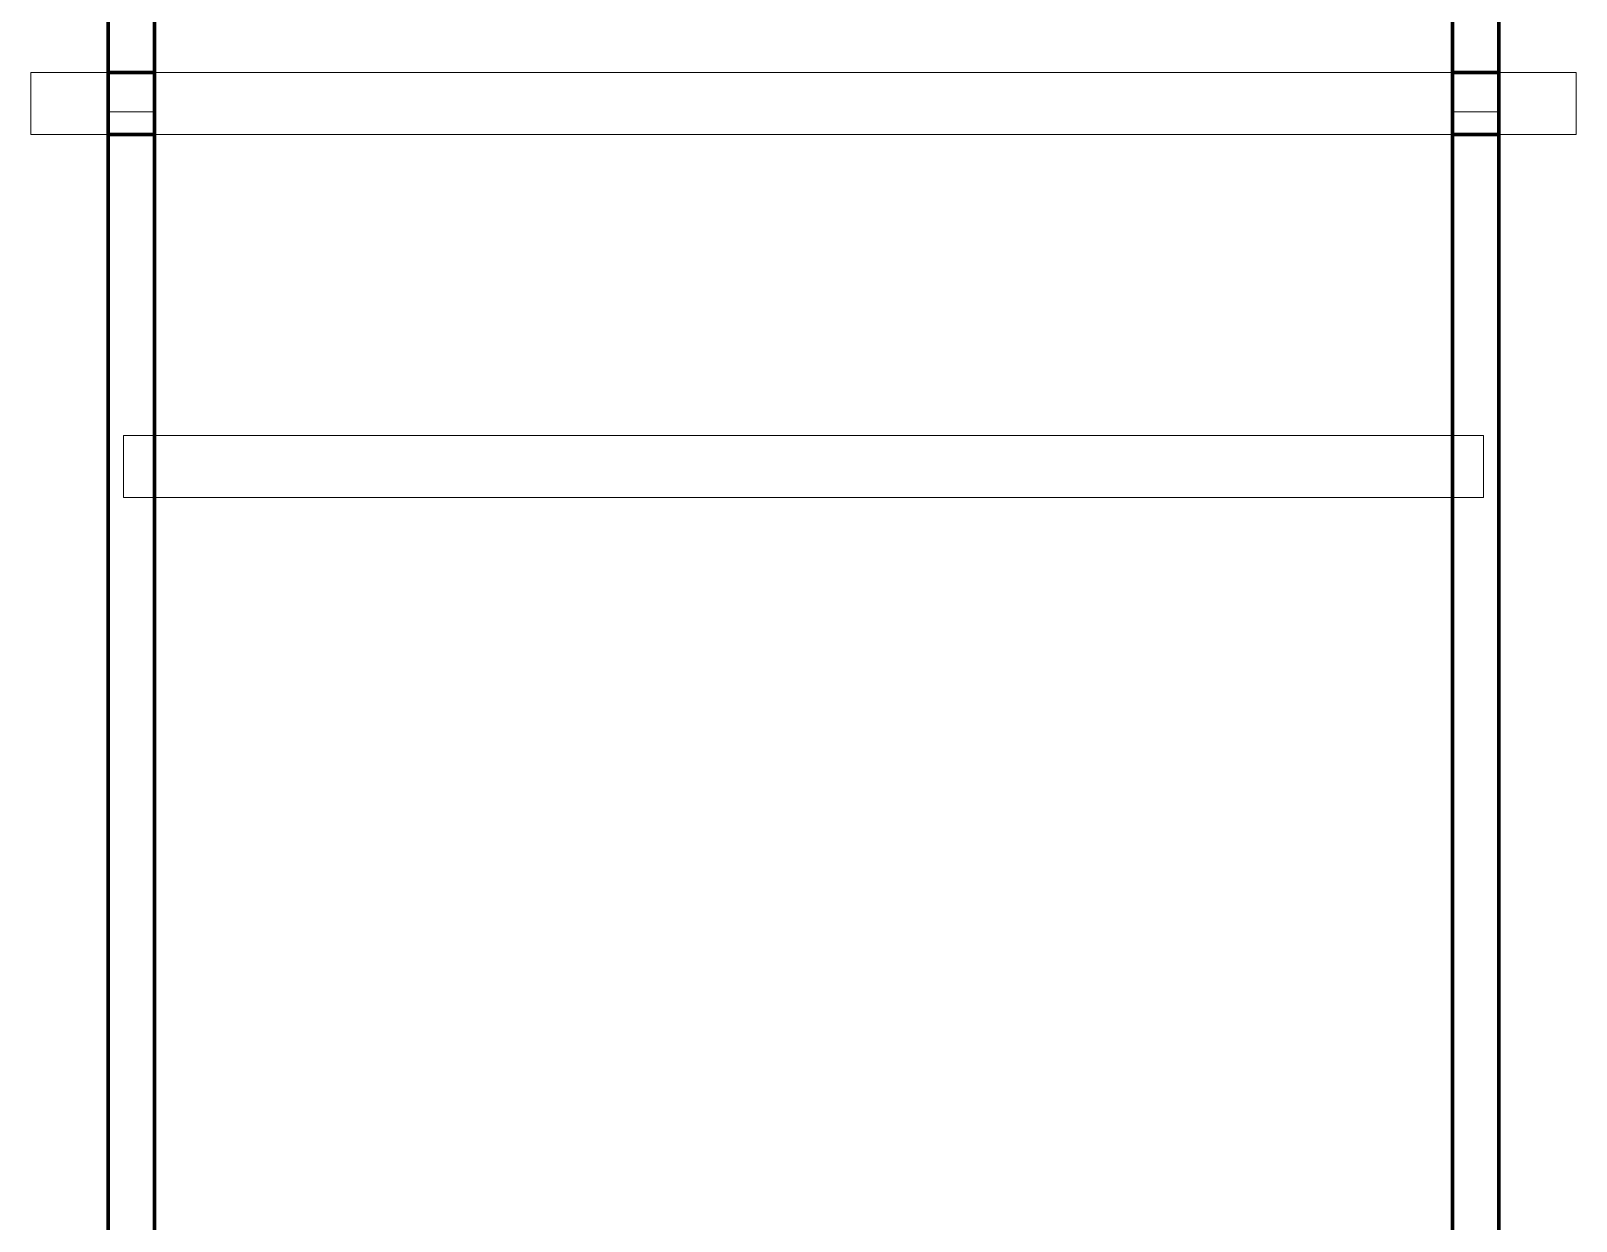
# Model space of a CAD drawing. Header units: centimetres. Extents: x -860 to -17, y -240 to 97.
# Drawn here: x -823.1 to -773.1, y 19.8 to 58.3 of the extents above; entities that cross this region are included whole.
import ezdxf

# ---------------------------------------------------------------- set-up
doc = ezdxf.new("R2010")
doc.units = ezdxf.units.CM
doc.header["$MEASUREMENT"] = 0
doc.layers.add('layer 1', color=7, linetype='Continuous')

msp = doc.modelspace()

# ---------------------------------------------------------------- linework, layer by layer
at = {"layer": 'layer 1', "color": 114, "lineweight": 20}
for points in [[(-820.63854, -34.32377), (-819.13854, -34.32377), (-819.13854, 55.67623), (-820.63854, 55.67623), (-820.63854, -34.32377)], [(-777.13854, -34.32377), (-775.63854, -34.32377), (-775.63854, 55.67623), (-777.13854, 55.67623), (-777.13854, -34.32377)]]:
    msp.add_lwpolyline(points, close=True, dxfattribs=at)
at = {"layer": 'layer 1', "color": 242, "lineweight": 20}
msp.add_lwpolyline([(-820.13854, 43.20081), (-776.13854, 43.20081), (-776.13854, 45.20081), (-820.13854, 45.20081), (-820.13854, 43.20081)], close=True, dxfattribs=at)
at = {"layer": 'layer 1', "color": 242, "lineweight": 158}
for points in [[(-820.63854, -34.32377), (-820.63854, -34.32377), (-819.13853, -34.32377), (-819.13853, -34.32377), (-819.13853, -34.32377), (-819.13853, -34.32377), (-819.13853, 85.67624), (-819.13853, 85.67624), (-819.13853, 85.67624), (-819.13853, 85.67624), (-820.63854, 85.67624), (-820.63854, 85.67624), (-820.63854, 85.67624), (-820.63854, 85.67624), (-820.63854, -34.32377), (-820.63854, -34.32377)], [(-777.13855, -34.32377), (-777.13855, -34.32377), (-775.63854, -34.32377), (-775.63854, -34.32377), (-775.63854, -34.32377), (-775.63854, -34.32377), (-775.63854, 85.67624), (-775.63854, 85.67624), (-775.63854, 85.67624), (-775.63854, 85.67624), (-777.13855, 85.67624), (-777.13855, 85.67624), (-777.13855, 85.67624), (-777.13855, 85.67624), (-777.13855, -34.32377), (-777.13855, -34.32377)], [(-819.13853, 54.94861), (-819.13853, 54.94861), (-819.13853, 56.94861), (-819.13853, 56.94861), (-819.13853, 56.94861), (-819.13853, 56.94861), (-820.63854, 56.94861), (-820.63854, 56.94861), (-820.63854, 56.94861), (-820.63854, 56.94861), (-820.63854, 54.94861), (-820.63854, 54.94861), (-820.63854, 54.94861), (-820.63854, 54.94861), (-819.13853, 54.94861), (-819.13853, 54.94861)], [(-775.63854, 54.94861), (-775.63854, 54.94861), (-775.63854, 56.94861), (-775.63854, 56.94861), (-775.63854, 56.94861), (-775.63854, 56.94861), (-777.13855, 56.94861), (-777.13855, 56.94861), (-777.13855, 56.94861), (-777.13855, 56.94861), (-777.13855, 54.94861), (-777.13855, 54.94861), (-777.13855, 54.94861), (-777.13855, 54.94861), (-775.63854, 54.94861), (-775.63854, 54.94861)]]:
    msp.add_open_spline(points, degree=3, knots=[0, 0, 0, 0, 0.2, 0.2, 0.2, 0.2, 0.4, 0.4, 0.4, 0.4, 0.6, 0.6, 0.6, 0.6, 1, 1, 1, 1], dxfattribs=at)
at = {"layer": 'layer 1', "color": 242, "lineweight": 20}
msp.add_open_spline([(-823.13853, 56.94861), (-823.13853, 56.94861), (-773.13853, 56.94861), (-773.13853, 56.94861), (-773.13853, 56.94861), (-773.13853, 56.94861), (-773.13853, 54.94861), (-773.13853, 54.94861), (-773.13853, 54.94861), (-773.13853, 54.94861), (-823.13853, 54.94861), (-823.13853, 54.94861), (-823.13853, 54.94861), (-823.13853, 54.94861), (-823.13853, 56.94861), (-823.13853, 56.94861)], degree=3, knots=[0, 0, 0, 0, 0.2, 0.2, 0.2, 0.2, 0.4, 0.4, 0.4, 0.4, 0.6, 0.6, 0.6, 0.6, 1, 1, 1, 1], dxfattribs=at)

doc.saveas('drawing.dxf')
